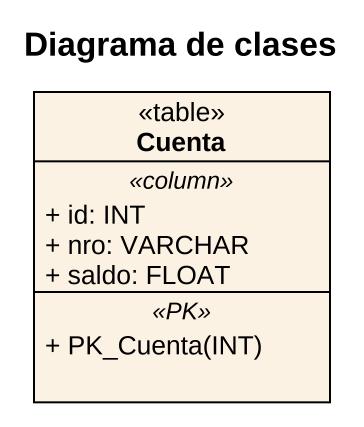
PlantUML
@startuml
title Diagrama de clases
hide circle
hide empty members
skinparam classAttributeIconSize 0
class Cuenta <<table>> {
  .. <<column>> ..
  + id: INT
  + nro: VARCHAR
  + saldo: FLOAT
  .. <<PK>> ..
  + PK_Cuenta(INT)
}
@enduml
